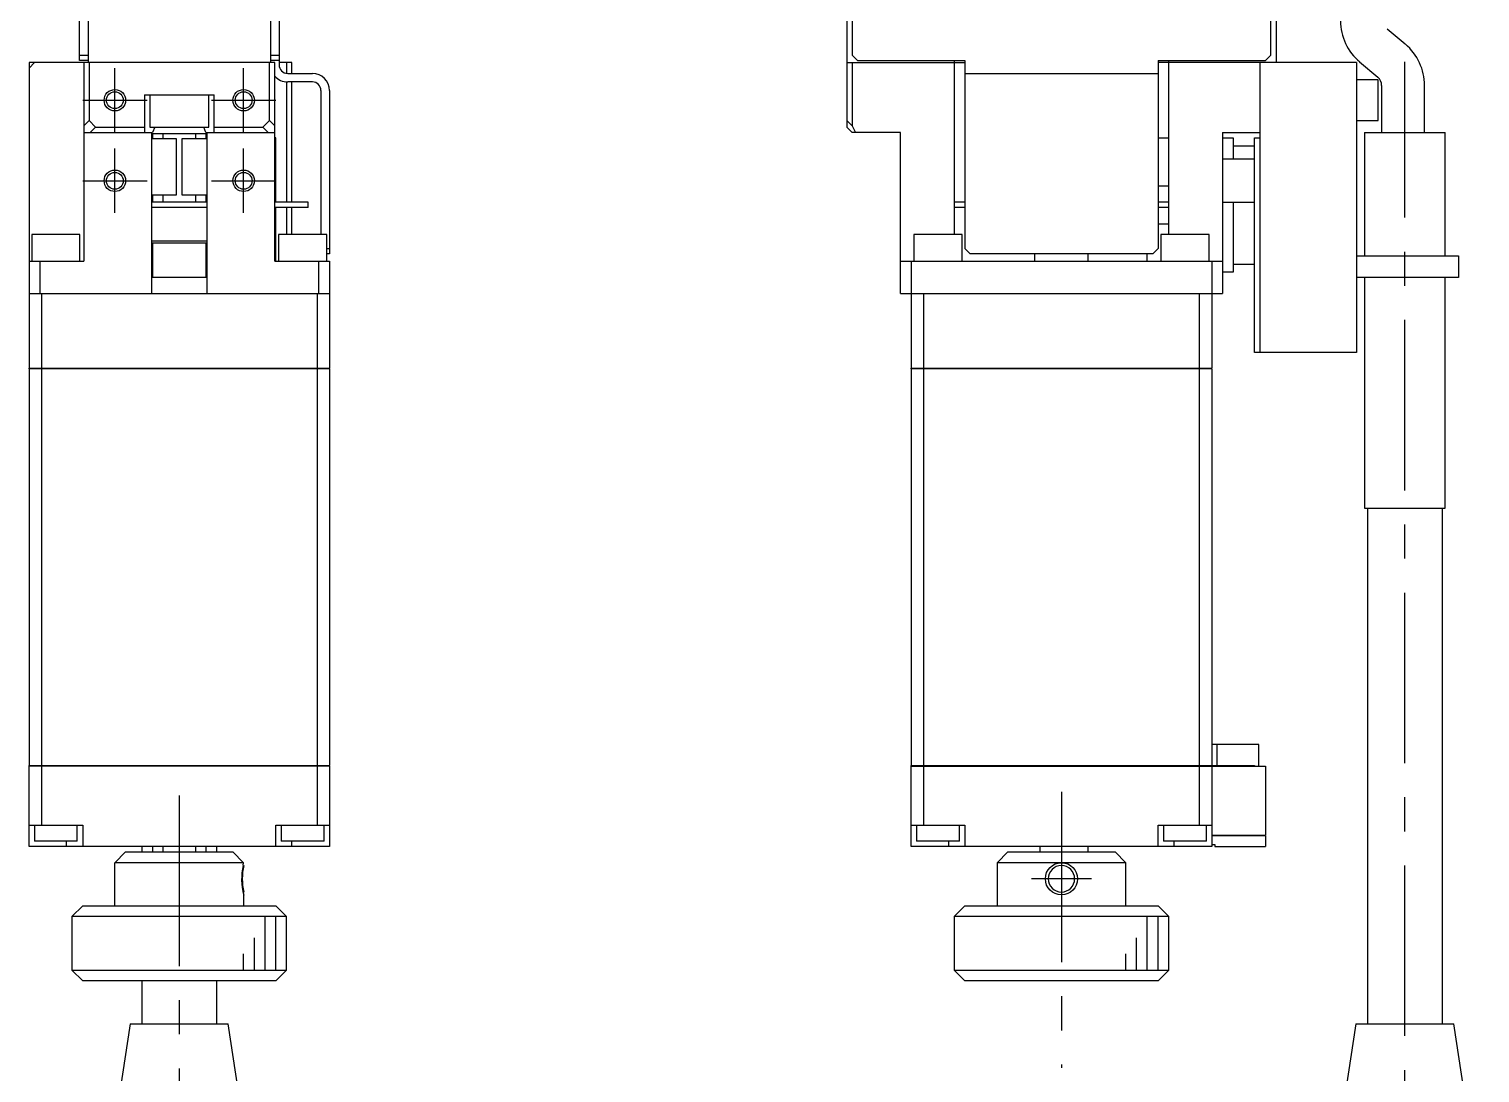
# Model space of a CAD drawing. Extents: x -2 to 706, y -8 to 420.
# Drawn here: x 27 to 162.2, y 135.3 to 232.5 of the extents above; entities that cross this region are included whole.
import ezdxf

# ---------------------------------------------------------------- set-up
doc = ezdxf.new("R2010")
doc.units = 0
doc.header["$LTSCALE"] = 0.5
doc.linetypes.add('CENTER', pattern=[50.8, 31.75, -6.35, 6.35, -6.35])
for name, color, linetype in [('MSM_CENTER', 1, 'CENTER'), ('MSM_CONTINUOUS', 7, 'CONTINUOUS'), ('MSM_NARROW', 5, 'CONTINUOUS')]:
    doc.layers.add(name, color=color, linetype=linetype)

msp = doc.modelspace()

# ---------------------------------------------------------------- linework, layer by layer
at = {"layer": 'MSM_CENTER'}
for p, q in [((35, 222.88), (35, 228.88)), ((47, 222.88), (47, 228.88)), ((155.2, 87.95), (155.2, 229.47)), ((32, 225.88), (38, 225.88)), ((44, 225.88), (50, 225.88)), ((35, 215.38), (35, 221.38)), ((47, 215.38), (47, 221.38)), ((32, 218.38), (38, 218.38)), ((44, 218.38), (50, 218.38)), ((41, 161.13), (41, 91.13)), ((123.2, 161.49), (123.2, 135.77)), ((126, 153.38), (120.4, 153.38))]:
    msp.add_line(p, q, dxfattribs=at)
at = {"layer": 'MSM_CONTINUOUS'}
for p, q in [((143.2, 334.88), (143.2, 229.38)), ((103.2, 258.38), (103.2, 223.38)), ((32.5, 244.88), (32.5, 229.38)), ((49.5, 244.88), (49.5, 229.38)), ((31.7, 229.58), (31.7, 244.58)), ((50.3, 244.58), (50.3, 229.18)), ((103.7, 244.08), (103.7, 230.08)), ((142.7, 230.08), (142.7, 244.08)), ((155.24, 231.09), (153.55, 232.51)), ((31.7, 230.08), (32.5, 230.08)), ((49.5, 230.08), (50.3, 230.08)), ((103.7, 230.08), (104.2, 229.58)), ((142.2, 229.58), (142.7, 230.08)), ((27, 228.88), (27.5, 229.38)), ((49.9, 229.38), (27, 229.38)), ((27, 229.38), (27, 200.93)), ((32.5, 229.58), (31.7, 229.58)), ((32.1, 229.38), (32.1, 210.88)), ((32.6, 229.38), (32.6, 223.99)), ((49.4, 223.99), (49.4, 229.38)), ((50.3, 229.58), (49.5, 229.58)), ((49.9, 210.88), (49.9, 229.38)), ((51.5, 229.38), (50.3, 229.38)), ((51, 229.38), (51, 228.38)), ((51.5, 228.38), (51.5, 229.38)), ((103.2, 229.38), (114.2, 229.38)), ((103.7, 229.38), (103.7, 223.49)), ((104.2, 229.58), (114.2, 229.58)), ((113.2, 229.58), (113.2, 213.38)), ((114.2, 229.58), (114.2, 212.08)), ((132.2, 229.58), (142.2, 229.58)), ((132.2, 229.58), (132.2, 212.08)), ((150.7, 229.38), (132.2, 229.38)), ((133.2, 213.38), (133.2, 229.58)), ((141.7, 202.38), (141.7, 229.38)), ((150.7, 229.38), (150.7, 202.38)), ((150.98, 229.45), (152.67, 228.03)), ((51, 227.58), (51, 216.38)), ((51.1, 228.38), (53.4, 228.38)), ((53.4, 227.58), (51.1, 227.58)), ((51.5, 216.38), (51.5, 227.58)), ((114.2, 228.38), (132.2, 228.38)), ((152.7, 227.78), (150.7, 227.78)), ((152.7, 223.98), (152.7, 227.78)), ((153.03, 227.26), (153.03, 222.88)), ((157.03, 222.88), (157.03, 227.26)), ((37.75, 226.38), (44.25, 226.38)), ((37.75, 226.38), (37.75, 222.88)), ((38.25, 226.38), (38.25, 223.38)), ((43.75, 223.38), (43.75, 226.38)), ((44.25, 222.88), (44.25, 226.38)), ((54.2, 226.78), (54.2, 213.38)), ((55, 226.78), (55, 211.58)), ((32.1, 223.49), (32.6, 223.99)), ((32.6, 223.99), (33.21, 223.38)), ((33.21, 223.38), (32.71, 222.88)), ((33.21, 223.38), (37.75, 223.38)), ((38.25, 223.38), (43.75, 223.38)), ((38.72, 223.38), (38.51, 222.88)), ((43.49, 222.88), (43.28, 223.38)), ((44.25, 223.38), (48.79, 223.38)), ((48.79, 223.38), (49.4, 223.99)), ((49.29, 222.88), (48.79, 223.38)), ((49.4, 223.99), (49.9, 223.49)), ((103.2, 223.99), (103.7, 223.49)), ((103.7, 222.88), (103.2, 223.38)), ((103.7, 223.49), (104, 222.88)), ((150.7, 223.98), (152.7, 223.98)), ((32.1, 222.88), (38.51, 222.88)), ((38.4, 222.88), (38.4, 207.88)), ((38.4, 222.78), (43.6, 222.78)), ((38.5, 222.38), (38.4, 222.38)), ((40.75, 222.28), (38.4, 222.28)), ((38.5, 222.78), (38.5, 222.28)), ((39.5, 222.28), (39.5, 222.78)), ((40.75, 217.08), (40.75, 222.28)), ((41.25, 222.28), (41.25, 217.08)), ((43.6, 222.28), (41.25, 222.28)), ((42.5, 222.78), (42.5, 222.28)), ((43.49, 222.88), (49.9, 222.88)), ((43.5, 222.28), (43.5, 222.78)), ((43.6, 222.38), (43.5, 222.38)), ((43.6, 207.88), (43.6, 222.88)), ((50, 222.38), (49.9, 222.38)), ((50, 216.38), (50, 222.38)), ((108.2, 222.88), (103.7, 222.88)), ((108.2, 207.88), (108.2, 222.88)), ((132.2, 222.38), (133.2, 222.38)), ((138.2, 222.88), (141.7, 222.88)), ((138.2, 222.88), (138.2, 207.88)), ((138.2, 222.38), (139.2, 222.38)), ((139.2, 222.38), (139.2, 220.38)), ((141.2, 222.38), (141.7, 222.38)), ((141.2, 202.38), (141.2, 222.38)), ((151.45, 222.88), (151.45, 211.38)), ((151.45, 222.88), (158.95, 222.88)), ((158.95, 211.38), (158.95, 222.88)), ((141.2, 220.38), (138.2, 220.38)), ((139.2, 221.63), (141.2, 221.63)), ((133.2, 217.88), (132.2, 217.88)), ((38.4, 217.08), (40.75, 217.08)), ((43.6, 216.38), (38.4, 216.38)), ((38.5, 217.08), (38.5, 216.38)), ((39.5, 216.38), (39.5, 217.08)), ((41.25, 217.08), (43.6, 217.08)), ((42.5, 217.08), (42.5, 216.38)), ((43.5, 216.38), (43.5, 217.08)), ((53, 216.38), (49.9, 216.38)), ((53, 215.88), (53, 216.38)), ((114.2, 216.38), (113.2, 216.38)), ((133.2, 216.38), (132.2, 216.38)), ((138.2, 216.38), (141.2, 216.38)), ((139.2, 216.38), (139.2, 209.88)), ((43.6, 215.88), (38.4, 215.88)), ((53, 215.88), (49.9, 215.88)), ((50, 210.88), (50, 215.88)), ((51, 215.88), (51, 213.38)), ((51.5, 213.38), (51.5, 215.88)), ((114.2, 215.88), (113.2, 215.88)), ((133.2, 215.88), (132.2, 215.88)), ((132.2, 214.38), (133.2, 214.38)), ((27.25, 213.38), (27.25, 210.88)), ((31.75, 213.38), (27.25, 213.38)), ((31.75, 210.88), (31.75, 213.38)), ((38.4, 212.78), (43.6, 212.78)), ((43.6, 212.58), (38.4, 212.58)), ((38.5, 212.58), (38.5, 209.38)), ((43.5, 209.38), (43.5, 212.58)), ((50.25, 213.38), (50.25, 210.88)), ((54.75, 213.38), (50.25, 213.38)), ((54.75, 210.88), (54.75, 213.38)), ((113.95, 213.38), (109.45, 213.38)), ((109.45, 213.38), (109.45, 210.88)), ((113.95, 210.88), (113.95, 213.38)), ((136.95, 213.38), (132.45, 213.38)), ((132.45, 213.38), (132.45, 210.88)), ((136.95, 210.88), (136.95, 213.38)), ((54.75, 212.08), (55, 212.08)), ((55, 211.58), (54.75, 211.58)), ((114.2, 212.08), (114.7, 211.58)), ((131.7, 211.58), (114.7, 211.58)), ((120.7, 211.58), (120.7, 210.88)), ((125.7, 210.88), (125.7, 211.58)), ((131.2, 210.88), (131.2, 211.58)), ((131.7, 211.58), (132.2, 212.08)), ((150.7, 211.38), (160.2, 211.38)), ((160.2, 211.38), (160.2, 209.38)), ((27, 210.88), (32.1, 210.88)), ((28, 210.88), (28, 207.88)), ((49.9, 210.88), (55, 210.88)), ((54, 207.88), (54, 210.88)), ((55, 210.88), (55, 200.93)), ((108.2, 210.88), (138.2, 210.88)), ((109.2, 210.88), (109.2, 200.93)), ((137.2, 210.88), (137.2, 200.93)), ((139.2, 209.88), (138.2, 209.88)), ((139.2, 210.63), (141.2, 210.63)), ((43.6, 209.38), (38.4, 209.38)), ((160.2, 209.38), (150.7, 209.38)), ((151.45, 209.38), (151.45, 187.88)), ((158.95, 187.88), (158.95, 209.38)), ((27, 207.88), (55, 207.88)), ((28.15, 207.88), (28.15, 200.93)), ((53.85, 207.88), (53.85, 200.93)), ((108.2, 207.88), (138.2, 207.88)), ((110.35, 207.88), (110.35, 200.93)), ((136.04, 207.88), (136.04, 200.93)), ((150.7, 202.38), (141.2, 202.38)), ((27, 200.93), (55, 200.93)), ((27, 200.88), (27, 163.93)), ((55, 200.88), (27, 200.88)), ((27.01, 200.88), (27.01, 200.93)), ((28.15, 200.88), (28.15, 163.93)), ((28.16, 200.88), (28.16, 200.93)), ((53.84, 200.88), (53.84, 200.93)), ((53.85, 200.88), (53.85, 163.93)), ((54.99, 200.88), (54.99, 200.93)), ((55, 200.88), (55, 163.93)), ((109.2, 200.93), (137.2, 200.93)), ((109.2, 200.88), (109.2, 163.93)), ((137.2, 200.88), (109.2, 200.88)), ((109.21, 200.88), (109.21, 200.93)), ((110.35, 200.88), (110.35, 200.93)), ((110.35, 200.88), (110.35, 163.93)), ((136.04, 200.88), (136.04, 200.93)), ((136.04, 200.88), (136.04, 163.93)), ((137.19, 200.88), (137.19, 200.93)), ((137.2, 200.88), (137.2, 163.93)), ((151.45, 187.88), (158.95, 187.88)), ((151.7, 187.88), (151.7, 139.88)), ((158.7, 139.88), (158.7, 187.88)), ((141.6, 165.88), (137.2, 165.88)), ((137.7, 163.93), (137.7, 165.88)), ((141.6, 163.88), (141.6, 165.88)), ((27, 163.93), (55, 163.93)), ((27, 156.38), (27, 163.88)), ((55, 163.88), (27, 163.88)), ((27.01, 163.88), (27.01, 163.93)), ((28.15, 163.88), (28.15, 158.38)), ((28.16, 163.88), (28.16, 163.93)), ((53.84, 163.88), (53.84, 163.93)), ((53.85, 163.88), (53.85, 158.38)), ((54.99, 163.88), (54.99, 163.93)), ((55, 163.88), (55, 156.38)), ((109.2, 163.93), (141.2, 163.93)), ((109.2, 163.88), (142.2, 163.88)), ((109.2, 156.38), (109.2, 163.88)), ((109.21, 163.88), (109.21, 163.93)), ((110.35, 163.88), (110.35, 163.93)), ((110.35, 163.88), (110.35, 158.38)), ((136.04, 163.88), (136.04, 163.93)), ((136.04, 163.88), (136.04, 158.38)), ((137.19, 163.88), (137.19, 163.93)), ((137.2, 163.88), (137.2, 156.38)), ((141.2, 163.93), (141.2, 163.88)), ((142.2, 163.88), (142.2, 157.43)), ((27, 158.38), (32, 158.38)), ((27.5, 158.38), (27.5, 156.88)), ((31.5, 156.88), (31.5, 158.38)), ((32, 158.38), (32, 156.38)), ((50, 156.38), (50, 158.38)), ((50, 158.38), (55, 158.38)), ((50.5, 158.38), (50.5, 156.88)), ((54.5, 156.88), (54.5, 158.38)), ((109.2, 158.38), (114.2, 158.38)), ((109.7, 158.38), (109.7, 156.88)), ((113.7, 156.88), (113.7, 158.38)), ((114.2, 158.38), (114.2, 156.38)), ((132.2, 156.38), (132.2, 158.38)), ((132.2, 158.38), (137.2, 158.38)), ((132.7, 158.38), (132.7, 156.88)), ((136.7, 156.88), (136.7, 158.38)), ((31.5, 156.88), (27.5, 156.88)), ((30.5, 156.38), (30.5, 156.88)), ((54.5, 156.88), (50.5, 156.88)), ((51.5, 156.38), (51.5, 156.88)), ((113.7, 156.88), (109.7, 156.88)), ((112.7, 156.38), (112.7, 156.88)), ((136.7, 156.88), (132.7, 156.88)), ((133.7, 156.38), (133.7, 156.88)), ((137.2, 157.43), (142.2, 157.43)), ((142.2, 157.38), (137.2, 157.38)), ((142.15, 157.38), (142.15, 157.43)), ((142.2, 157.38), (142.2, 156.38)), ((55, 156.38), (27, 156.38)), ((36, 155.88), (35, 154.88)), ((36, 155.88), (46, 155.88)), ((37.5, 156.38), (37.5, 155.88)), ((38.5, 156.38), (38.5, 155.88)), ((39.5, 155.88), (39.5, 156.38)), ((42.5, 156.38), (42.5, 155.88)), ((43.5, 155.88), (43.5, 156.38)), ((44.5, 155.88), (44.5, 156.38)), ((47, 154.88), (46, 155.88)), ((137.2, 156.38), (109.2, 156.38)), ((117.2, 154.88), (118.2, 155.88)), ((118.2, 155.88), (128.2, 155.88)), ((121.2, 156.38), (121.2, 155.88)), ((125.7, 155.88), (125.7, 156.38)), ((128.2, 155.88), (129.2, 154.88)), ((137.2, 156.58), (137.5, 156.58)), ((137.5, 156.58), (137.5, 156.38)), ((137.5, 156.38), (142.2, 156.38)), ((35, 150.88), (35, 154.88)), ((47, 154.88), (35, 154.88)), ((117.2, 154.88), (117.2, 150.88)), ((129.2, 154.88), (117.2, 154.88)), ((129.2, 150.88), (129.2, 154.88)), ((47, 151.88), (47, 150.88)), ((32, 150.88), (31, 149.88)), ((32, 150.88), (50, 150.88)), ((51, 149.88), (50, 150.88)), ((114.2, 150.88), (113.2, 149.88)), ((114.2, 150.88), (132.2, 150.88)), ((133.2, 149.88), (132.2, 150.88)), ((31, 149.88), (31, 144.88)), ((51, 149.88), (31, 149.88)), ((51, 144.88), (51, 149.88)), ((133.2, 149.88), (113.2, 149.88)), ((113.2, 149.88), (113.2, 144.88)), ((133.2, 144.88), (133.2, 149.88)), ((31, 144.88), (32, 143.88)), ((31, 144.88), (51, 144.88)), ((50, 143.88), (51, 144.88)), ((113.2, 144.88), (133.2, 144.88)), ((113.2, 144.88), (114.2, 143.88)), ((132.2, 143.88), (133.2, 144.88)), ((50, 143.88), (32, 143.88)), ((37.5, 143.88), (37.5, 139.88)), ((44.5, 139.88), (44.5, 143.88)), ((132.2, 143.88), (114.2, 143.88)), ((36.43, 139.88), (34, 123.88)), ((36.43, 139.88), (45.57, 139.88)), ((48, 123.88), (45.57, 139.88)), ((150.63, 139.88), (148.2, 123.88)), ((150.63, 139.88), (159.77, 139.88)), ((162.2, 123.88), (159.77, 139.88))]:
    msp.add_line(p, q, dxfattribs=at)
for centre in [(35, 225.88), (47, 225.88), (35, 218.38), (47, 218.38)]:
    msp.add_circle(centre, 0.783, dxfattribs=at)
at = {"layer": 'MSM_CONTINUOUS', "extrusion": (0, 0, -1)}
msp.add_circle((-123.2, 153.38), 1.23, dxfattribs=at)
at = {"layer": 'MSM_CONTINUOUS'}
for centre, radius, start, end in [((154.2, 233.28), 5, 180, 230), ((152.03, 227.26), 5, 0, 50), ((51.1, 229.18), 0.8, 180, 270), ((51.1, 229.18), 1.6, 221.4097, 270), ((53.4, 226.78), 1.6, 0, 90), ((53.4, 226.78), 0.8, 0, 90), ((152.03, 227.26), 1, 0, 50), ((52.87, 153.38), 6, 167.976, 192.024)]:
    msp.add_arc(centre, radius, start, end, dxfattribs=at)
at = {"layer": 'MSM_NARROW'}
for p, q in [((46.94, 154.64), (47, 154.88)), ((49, 144.88), (49, 149.88)), ((50, 144.88), (50, 149.88)), ((131.2, 144.88), (131.2, 149.88)), ((132.2, 144.88), (132.2, 149.88)), ((48, 144.88), (48, 147.88)), ((130.2, 144.88), (130.2, 147.88)), ((47, 144.88), (47, 146.38)), ((129.2, 144.88), (129.2, 146.38))]:
    msp.add_line(p, q, dxfattribs=at)
for centre, radius in [((35, 225.88), 1), ((47, 225.88), 1), ((35, 218.38), 1), ((47, 218.38), 1), ((123.2, 153.38), 1.5)]:
    msp.add_circle(centre, radius, dxfattribs=at)
msp.add_arc((52.79, 153.37), 5.98, 167.7879, 194.4982, dxfattribs=at)

doc.saveas('drawing.dxf')
